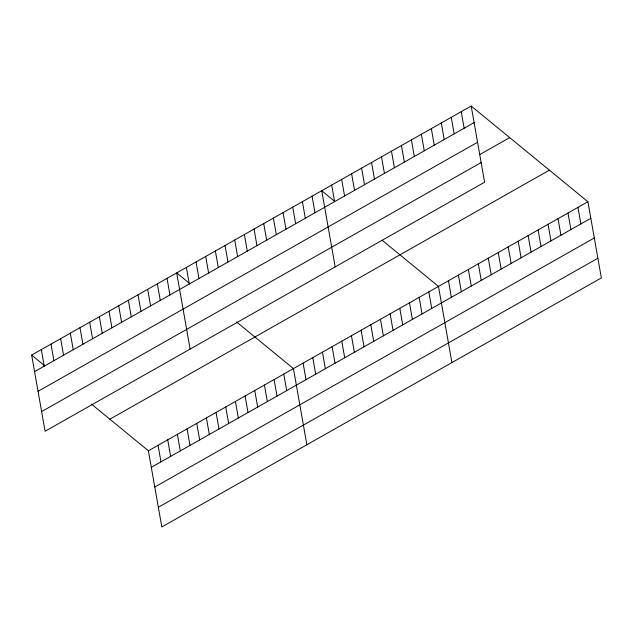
<?xml version="1.0" encoding="UTF-8"?>
<svg xmlns="http://www.w3.org/2000/svg" width="633" height="633" viewBox="0 0 633 633"><rect width="100%" height="100%" fill="white"/><g stroke="black" fill="none" stroke-linecap="round" stroke-linejoin="round"><path stroke-width="0.95" d="M471.181 106.035L484.609 182.217L45.085 431.263L31.65 355.081L471.181 106.035L587.915 201.737L601.35 277.919L161.819 526.965L148.391 450.783L91.492 404.139M34.57 371.642L474.101 122.596M38.035 391.313L477.567 142.275M479.814 154.555L509.7 137.622M41.612 411.585L481.143 162.546M109.865 419.204L549.397 170.158M148.391 450.783L587.915 201.737M151.311 467.336L590.834 218.298M154.776 487.014L594.308 237.968M158.353 507.286L597.884 258.24M334.58 201.239L321.738 190.715L335.174 266.897M382.316 240.374L438.479 286.409L451.907 362.59M189.536 283.426L176.694 272.902L190.129 349.076M236.536 321.952L293.435 368.596L306.863 444.777M31.65 355.081L44.492 365.613M577.953 207.379L580.872 223.94M567.991 213.028L570.911 229.581M558.029 218.67L560.949 235.231M548.067 224.319L550.987 240.872M538.105 229.961L541.025 246.522M528.144 235.611L531.063 252.163M518.182 241.252L521.101 257.813M508.22 246.894L511.14 263.455M498.25 252.543L501.17 269.096M488.288 258.185L491.208 274.746M461.22 111.685L464.139 128.238M478.326 263.834L481.246 280.387M451.258 117.327L454.178 133.887M468.365 269.476L471.284 286.037M441.288 122.976L444.208 139.529M458.403 275.126L461.322 291.678M431.326 128.618L434.246 145.179M448.441 280.767L451.361 297.328M421.364 134.267L424.284 150.82M411.403 139.909L414.322 156.47M428.81 291.892L431.73 308.445M401.441 145.55L404.36 162.111M419.141 297.368L422.061 313.928M391.479 151.2L394.399 167.753M409.472 302.851L412.392 319.404M381.517 156.842L384.437 173.402M399.795 308.326L402.715 324.887M371.555 162.491L374.475 179.044M390.126 313.81L393.046 330.363M361.593 168.133L364.513 184.694M380.457 319.285L383.376 335.846M351.624 173.782L354.543 190.335M370.788 324.769L373.707 341.322M341.662 179.424L344.581 195.985M361.119 330.244L364.038 346.805M331.7 185.065L334.62 201.626M351.45 335.719L354.369 352.28M341.78 341.203L344.7 357.756M312.069 196.19L314.989 212.751M332.111 346.678L335.031 363.239M302.4 201.674L305.32 218.227M322.442 352.162L325.362 368.715M292.731 207.149L295.651 223.71M312.773 357.637L315.693 374.198M283.062 212.633L285.981 229.186M303.104 363.12L306.024 379.673M273.393 218.108L276.312 234.669M263.724 223.591L266.643 240.144M283.766 374.079L286.686 390.632M254.055 229.067L256.974 245.628M274.097 379.555L277.017 396.116M244.385 234.542L247.305 251.103M264.42 385.03L267.34 401.591M234.716 240.026L237.636 256.579M254.751 390.514L257.671 407.074M225.039 245.501L227.959 262.062M245.082 395.989L248.001 412.55M215.37 250.984L218.29 267.537M235.413 401.472L238.332 418.025M205.701 256.46L208.621 273.021M225.744 406.948L228.663 423.509M196.032 261.943L198.952 278.496M216.075 412.431L218.994 428.984M186.363 267.419L189.283 283.98M206.405 417.907L209.325 434.467M196.736 423.39L199.656 439.943M167.025 278.378L169.945 294.938M187.067 428.865L189.987 445.426M157.356 283.853L160.276 300.414M177.398 434.341L180.318 450.902M147.687 289.336L150.607 305.897M167.729 439.824L170.649 456.385M138.018 294.812L140.937 311.373M158.06 445.3L160.98 461.861M128.349 300.295L131.268 316.848M118.68 305.771L121.599 322.332M109.011 311.254L111.93 327.807M99.341 316.729L102.253 333.29M89.664 322.213L92.584 338.766M79.995 327.688L82.915 344.249M70.326 333.164L73.246 349.725M60.657 338.647L63.577 355.208M50.988 344.123L53.908 360.683M41.319 349.606L44.239 366.159"/></g></svg>
